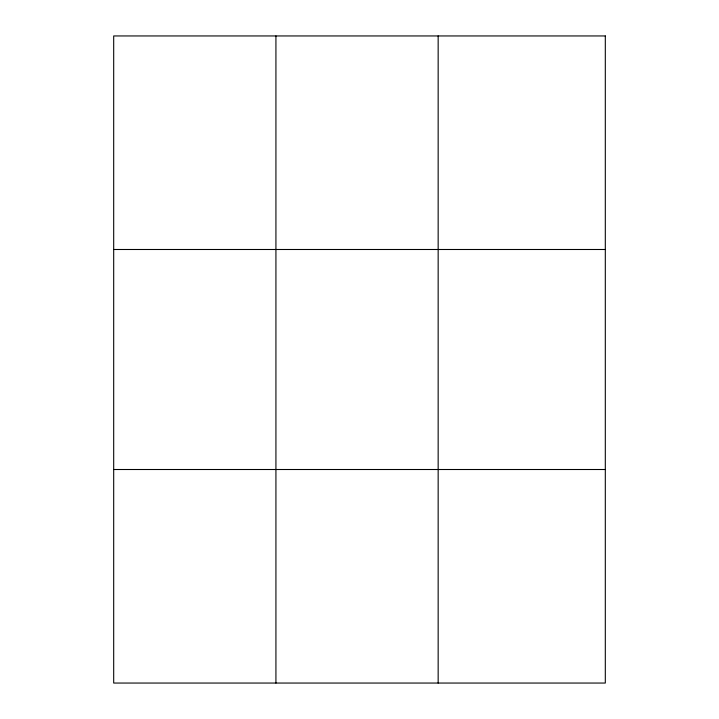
<?xml version="1.0" encoding="UTF-8"?>
<svg xmlns="http://www.w3.org/2000/svg" width="719" height="719" viewBox="0 0 719 719"><rect width="100%" height="100%" fill="white"/><g stroke="black" fill="none" stroke-linecap="round" stroke-linejoin="round"><path stroke-width="1.08" d="M275.925 683.05L275.925 35.95M438.159 683.05L438.159 35.95M113.692 249.493L605.308 249.493M113.692 469.507L605.308 469.507M605.308 35.95L605.308 683.05L113.692 683.05L113.692 35.95L605.308 35.95"/></g></svg>
